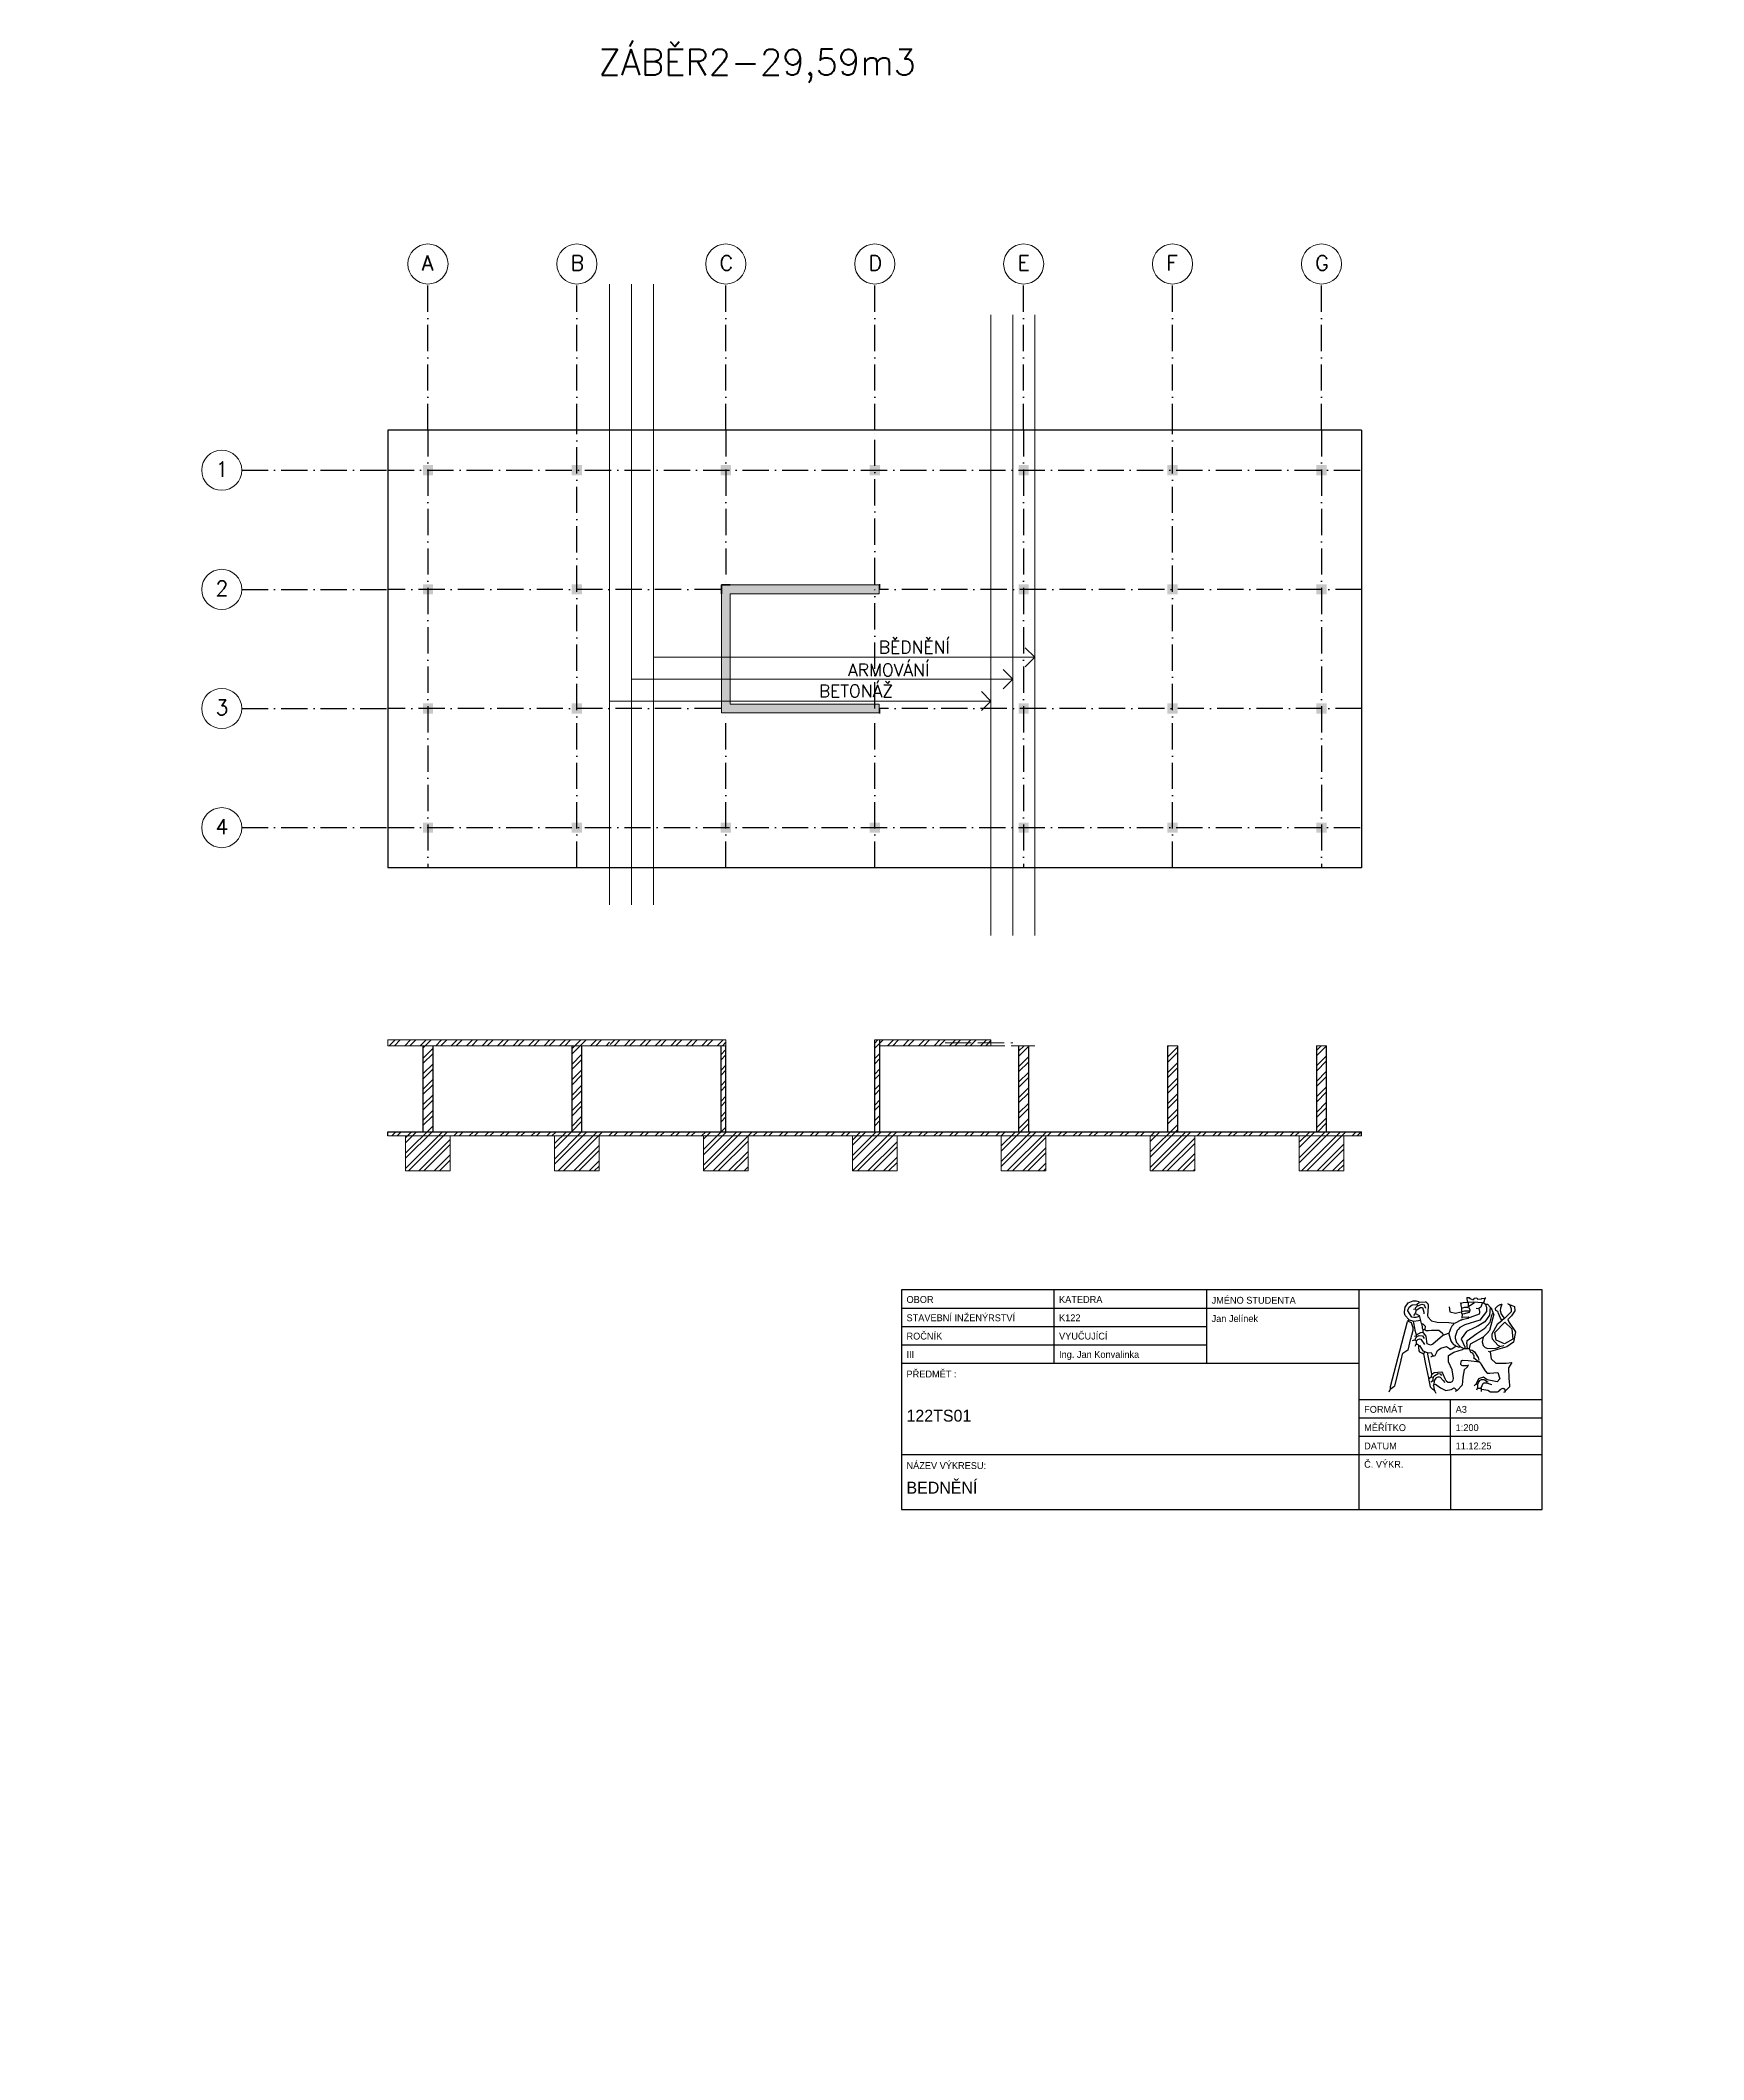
# Model space of a CAD drawing. Header units: millimetres. Extents: x -3518363 to 3223740, y -1530229 to 774657.
# Drawn here: x 2248853 to 2305810, y 51540 to 120683 of the extents above; entities that cross this region are included whole.
import ezdxf

# ---------------------------------------------------------------- set-up
doc = ezdxf.new("R2010")
doc.units = ezdxf.units.MM
doc.header["$LTSCALE"] = 15
doc.header["$MEASUREMENT"] = 0
doc.linetypes.add('ACAD_ISO02W100', pattern=[15, 12, -3])
doc.linetypes.add('ACAD_ISO10W100', pattern=[18, 12, -3, 0, -3])
for name, color, linetype, lineweight in [('ARMOVANÍ', 22, 'ACAD_ISO02W100', 15), ('bedneni-stena', 7, 'CONTINUOUS', 18), ('BEDNĚNÍ', 150, 'ACAD_ISO02W100', 15), ('Okna a dveře', 2, 'CONTINUOUS', 30), ('osy prův', 30, 'ACAD_ISO10W100', 15), ('texty', 255, 'CONTINUOUS', 15), ('ŘEZ', 11, 'ACAD_ISO10W100', 15), ('šrafy', 32, 'CONTINUOUS', 15)]:
    doc.layers.add(name, color=color, linetype=linetype, lineweight=lineweight)
for name, color, linetype in [('HRANICE ZEMINY', 200, 'CONTINUOUS'), ('objekt 1', 40, 'CONTINUOUS'), ('RAMECEK', 7, 'CONTINUOUS')]:
    doc.layers.add(name, color=color, linetype=linetype)
doc.styles.add('ROMAN', font='roman')
doc.styles.add('romans', font='romans.shx')
pattern_1 = [(45, (0, -28390), (-265.16504, 265.16504), []), (45, (176.78, -28390), (-265.16504, 265.16504), [])]

msp = doc.modelspace()

# ---------------------------------------------------------------- hatches: boundary and pattern name
at = {"layer": 'HRANICE ZEMINY', "linetype": 'ACAD_ISO02W100', "lineweight": -3, "extrusion": (1.93959e-16, -3.39308e-16, -1)}
h = msp.add_hatch(color=256, dxfattribs=at)
h.dxf.hatch_style = 1
h.paths.add_polyline_path([(-2261950, 105790), (-2261950, 106140), (-2262300, 106140), (-2262300, 105790)])
h.paths.add_polyline_path([(-2267050, 105790), (-2267050, 106140), (-2267400, 106140), (-2267400, 105790)])
h.paths.add_polyline_path([(-2272150, 105790), (-2272150, 106140), (-2272500, 106140), (-2272500, 105790)])
h.paths.add_polyline_path([(-2277250, 105790), (-2277250, 106140), (-2277600, 106140), (-2277600, 105790)])
h.paths.add_polyline_path([(-2282350, 105790), (-2282350, 106140), (-2282700, 106140), (-2282700, 105790)])
h.paths.add_polyline_path([(-2287450, 105790), (-2287450, 106140), (-2287800, 106140), (-2287800, 105790)])
h.paths.add_polyline_path([(-2292550, 105790), (-2292550, 106140), (-2292900, 106140), (-2292900, 105790)])
at = {"layer": 'HRANICE ZEMINY', "linetype": 'ByBlock', "lineweight": 20, "ltscale": 5}
h = msp.add_hatch(color=256, dxfattribs=at)
h.dxf.hatch_style = 1
h.paths.add_polyline_path([(2209993.376, 101735), (2215093.376, 101735), (2215093.376, 101885), (2215093.376, 102035), (2209693.376, 102035), (2209693.376, 101735), (2209693.376, 97655), (2215093.376, 97655), (2215093.376, 97955), (2214943.376, 97955), (2209993.376, 97955)])
h.paths.add_polyline_path([(2272475, 101735), (2277575, 101735), (2277575, 101885), (2277575, 102035), (2272175, 102035), (2272175, 101735), (2272175, 99560), (2272475, 99560)])
h.paths.add_polyline_path([(2272475, 99560), (2272175, 99560), (2272175, 98810), (2272475, 98810)])
h.paths.add_polyline_path([(2272475, 98810), (2272175, 98810), (2272175, 98060), (2272475, 98060)])
h.paths.add_polyline_path([(2277425, 97955), (2272475, 97955), (2272475, 98060), (2272175, 98060), (2272175, 97655), (2277575, 97655), (2277575, 97955)])
h.paths.add_polyline_path([(2344375, 97955), (2344225, 97955), (2339275, 97955), (2339275, 101735), (2344375, 101735), (2344375, 101885), (2344375, 102035), (2338975, 102035), (2338975, 101735), (2338975, 97655), (2344375, 97655)])
h.paths.add_polyline_path([(2209993.376, -5625), (2214943.376, -5625), (2214943.376, -5475), (2209843.376, -5475), (2209843.376, -9555), (2214943.376, -9555), (2214943.376, -9405), (2209993.376, -9405)])
h.paths.add_polyline_path([(2209843.376, -5475), (2209693.376, -5475), (2209693.376, -5625), (2209693.376, -9555), (2209843.376, -9555)])
h.paths.add_polyline_path([(2215093.376, -5325), (2209843.376, -5325), (2209843.376, -5475), (2214943.376, -5475), (2215093.376, -5475)])
h.paths.add_polyline_path([(2209843.376, -5325), (2209693.376, -5325), (2209693.376, -5475), (2209843.376, -5475)])
h.paths.add_polyline_path([(2215093.376, -5475), (2214943.376, -5475), (2214943.376, -5625), (2215093.376, -5625)])
h.paths.add_polyline_path([(2215093.376, -9555), (2209843.376, -9555), (2209843.376, -9705), (2215093.376, -9705)])
h.paths.add_polyline_path([(2215093.376, -9405), (2214943.376, -9405), (2214943.376, -9555), (2215093.376, -9555)])
h.paths.add_polyline_path([(2209843.376, -9555), (2209693.376, -9555), (2209693.376, -9705), (2209843.376, -9705)])
at = {"layer": 'HRANICE ZEMINY', "linetype": 'ByBlock', "lineweight": -3, "extrusion": (1.93959e-16, -3.39308e-16, -1)}
h = msp.add_hatch(color=256, dxfattribs=at)
h.dxf.hatch_style = 1
h.paths.add_polyline_path([(-2261950, 97630), (-2261950, 97980), (-2262300, 97980), (-2262300, 97630)])
h.paths.add_polyline_path([(-2267050, 97630), (-2267050, 97980), (-2267400, 97980), (-2267400, 97630)])
h.paths.add_polyline_path([(-2267050, 101710), (-2267050, 102060), (-2267400, 102060), (-2267400, 101710)])
h.paths.add_polyline_path([(-2261950, 101710), (-2261950, 102060), (-2262300, 102060), (-2262300, 101710)])
h.paths.add_polyline_path([(-2282350, 97630), (-2282350, 97980), (-2282700, 97980), (-2282700, 97630)])
h.paths.add_polyline_path([(-2292550, 97630), (-2292550, 97980), (-2292900, 97980), (-2292900, 97630)])
h.paths.add_polyline_path([(-2287450, 97630), (-2287450, 97980), (-2287800, 97980), (-2287800, 97630)])
h.paths.add_polyline_path([(-2292550, 101710), (-2292550, 102060), (-2292900, 102060), (-2292900, 101710)])
h.paths.add_polyline_path([(-2287450, 101710), (-2287450, 102060), (-2287800, 102060), (-2287800, 101710)])
h.paths.add_polyline_path([(-2282350, 101710), (-2282350, 102060), (-2282700, 102060), (-2282700, 101710)])
at = {"layer": 'HRANICE ZEMINY', "linetype": 'ACAD_ISO02W100', "lineweight": -3, "extrusion": (1.93959e-16, -3.39308e-16, -1)}
h = msp.add_hatch(color=256, dxfattribs=at)
h.dxf.hatch_style = 1
h.paths.add_polyline_path([(-2261950, 93550), (-2261950, 93900), (-2262300, 93900), (-2262300, 93550)])
h.paths.add_polyline_path([(-2267050, 93550), (-2267050, 93900), (-2267400, 93900), (-2267400, 93550)])
h.paths.add_polyline_path([(-2272150, 93550), (-2272150, 93900), (-2272500, 93900), (-2272500, 93550)])
h.paths.add_polyline_path([(-2277250, 93550), (-2277250, 93900), (-2277600, 93900), (-2277600, 93550)])
h.paths.add_polyline_path([(-2282350, 93550), (-2282350, 93900), (-2282700, 93900), (-2282700, 93550)])
h.paths.add_polyline_path([(-2287450, 93550), (-2287450, 93900), (-2287800, 93900), (-2287800, 93550)])
h.paths.add_polyline_path([(-2292550, 93550), (-2292550, 93900), (-2292900, 93900), (-2292900, 93550)])
at = {"layer": 'šrafy', "linetype": 'ByBlock', "lineweight": 20, "ltscale": 5}
h = msp.add_hatch(dxfattribs=at)
h.set_pattern_fill('ANSI32', color=256, scale=1000)
h.set_pattern_definition(pattern_1)
h.paths.add_polyline_path([(2292900, 86260), (2292550, 86260), (2292550, 83310), (2292900, 83310)])
h.paths.add_polyline_path([(2230418.376, 86260), (2230068.376, 86260), (2230068.376, 83310), (2230418.376, 83310)])
h.paths.add_polyline_path([(2359700, 86260), (2359350, 86260), (2359350, 83310), (2359700, 83310)])
h.paths.add_polyline_path([(2327550, 86460), (2327550, 86260), (2328750, 86260), (2329100, 86260), (2360900, 86260), (2360900, 86460)])
h.paths.add_polyline_path([(2277600, 86460), (2277600, 86260), (2281405, 86260), (2281405, 86460)])
h = msp.add_hatch(dxfattribs=at)
h.set_pattern_fill('ANSI32', color=256, scale=1000)
h.set_pattern_definition([(45, (62481.62, -28390), (-265.16504, 265.16504), []), (45, (62658.4, -28390), (-265.16504, 265.16504), [])])
h.paths.add_polyline_path([(2262890, 83170), (2261360, 83170), (2261360, 81970), (2262890, 81970)])
h.paths.add_polyline_path([(2267990, 83170), (2266460, 83170), (2266460, 81970), (2267990, 81970)])
h.paths.add_polyline_path([(2294100, 83310), (2260750, 83310), (2260750, 83170), (2294100, 83170)])
h.paths.add_polyline_path([(2267400, 86260), (2267050, 86260), (2267050, 83310), (2267400, 83310)])
h.paths.add_polyline_path([(2262300, 86260), (2261950, 86260), (2261950, 83310), (2262300, 83310)])
h.paths.add_polyline_path([(2273090, 83170), (2271560, 83170), (2271560, 81970), (2273090, 81970)])
h.paths.add_polyline_path([(2272330, 86260), (2272150, 86260), (2272150, 83310), (2272330, 83310)])
h.paths.add_polyline_path([(2278190, 83170), (2276660, 83170), (2276660, 81970), (2278190, 81970)])
h.paths.add_polyline_path([(2283290, 83170), (2281760, 83170), (2281760, 81970), (2283290, 81970)])
h.paths.add_polyline_path([(2282700, 86260), (2282350, 86260), (2282350, 83310), (2282700, 83310)])
h.paths.add_polyline_path([(2288390, 83170), (2286860, 83170), (2286860, 81970), (2288390, 81970)])
h.paths.add_polyline_path([(2287800, 86260), (2287450, 86260), (2287450, 83310), (2287800, 83310)])
h.paths.add_polyline_path([(2293490, 83170), (2291960, 83170), (2291960, 81970), (2293490, 81970)])
h.paths.add_polyline_path([(2268345, 86460), (2260750, 86460), (2260750, 86260), (2268345, 86260)])
at = {"layer": 'šrafy', "linetype": 'ByBlock', "lineweight": 30, "ltscale": 5}
h = msp.add_hatch(dxfattribs=at)
h.set_pattern_fill('ANSI32', color=256, scale=1000)
h.set_pattern_definition(pattern_1)
h.paths.add_polyline_path([(2272330, 86460), (2268360, 86460), (2268360, 86260), (2272330, 86260)])
h = msp.add_hatch(dxfattribs=at)
h.set_pattern_fill('ANSI32', color=256, scale=1000)
h.set_pattern_definition(pattern_1)
h.paths.add_polyline_path([(2277600, 86460), (2277425, 86460), (2277425, 83310), (2277600, 83310)])

# ---------------------------------------------------------------- linework, layer by layer
at = {"layer": 'ARMOVANÍ', "linetype": 'ACAD_ISO02W100', "lineweight": 20, "ltscale": 5}
msp.add_line((2279831.624, 86360), (2282155, 86360), dxfattribs=at)
at = {"layer": 'bedneni-stena', "linetype": 'ByBlock', "lineweight": 20, "ltscale": 5}
for p, q in [((2272175, 101885), (2272175, 102035)), ((2272175, 102035), (2277575, 102035)), ((2272175, 97655), (2272175, 101885)), ((2277575, 101735), (2272475, 101735)), ((2272475, 101735), (2272475, 97955)), ((2277575, 102035), (2277575, 101885)), ((2277575, 101885), (2277575, 101735)), ((2277575, 97655), (2272175, 97655)), ((2272475, 97955), (2277425, 97955)), ((2277425, 97955), (2277575, 97955)), ((2277575, 97955), (2277575, 97655))]:
    msp.add_line(p, q, dxfattribs=at)
at = {"layer": 'bedneni-stena', "lineweight": 35}
for p, q in [((2272175, 102035), (2272175, 101735)), ((2272475, 102035), (2272175, 102035))]:
    msp.add_line(p, q, dxfattribs=at)
at = {"layer": 'BEDNĚNÍ', "linetype": 'ACAD_ISO02W100', "lineweight": 20, "ltscale": 5}
for p, q in [((2260750, 86260), (2272330, 86260)), ((2277600, 86260), (2282905, 86260))]:
    msp.add_line(p, q, dxfattribs=at)
at = {"layer": 'objekt 1', "lineweight": -3, "extrusion": (1.93959e-16, -3.39308e-16, -1)}
for p, q in [((2294100, 107340), (2260750, 107340)), ((2260750, 107340), (2260750, 92350)), ((2294100, 107340), (2294100, 92350)), ((2294100, 92350), (2260750, 92350))]:
    msp.add_line(p, q, dxfattribs=at)
at = {"layer": 'objekt 1', "linetype": 'ByBlock', "lineweight": -3, "extrusion": (1.93959e-16, -3.39308e-16, -1)}
for p, q in [((2277600, 101880), (2277600, 102060)), ((2277600, 97630), (2277600, 97810))]:
    msp.add_line(p, q, dxfattribs=at)
at = {"layer": 'Okna a dveře', "linetype": 'ByBlock', "lineweight": 20, "ltscale": 5}
for p, q in [((2268345, 112340), (2268345, 91080)), ((2269095, 112340), (2269095, 91080)), ((2269845, 91080), (2269845, 112340)), ((2281405, 111290), (2281405, 90030)), ((2282155, 111290), (2282155, 90030)), ((2282905, 90030), (2282905, 111290))]:
    msp.add_line(p, q, dxfattribs=at)
at = {"layer": 'osy prův', "linetype": 'ACAD_ISO10W100', "lineweight": -3, "ltscale": 5}
for p, q in [((2262125, 107340), (2262125, 112340)), ((2267225, 107340), (2267225, 112340)), ((2272325, 107340), (2272325, 112340)), ((2277425, 107340), (2277425, 112340)), ((2282525, 107340), (2282525, 112340)), ((2287625, 107340), (2287625, 112340)), ((2292725, 107340), (2292725, 112340)), ((2255750, 105965), (2260750, 105965)), ((2255750, 101885), (2260750, 101885)), ((2255750, 97805), (2260750, 97805)), ((2255750, 93725), (2260750, 93725))]:
    msp.add_line(p, q, dxfattribs=at)
at = {"layer": 'osy prův', "linetype": 'ACAD_ISO10W100', "lineweight": -3, "ltscale": 5, "extrusion": (1.93959e-16, -3.39308e-16, -1)}
for p, q in [((2262125, 107340), (2262125, 92350)), ((2267225, 92350), (2267225, 107340)), ((2272325, 107340), (2272325, 102060)), ((2277425, 102060), (2277425, 107340)), ((2282525, 107340), (2282525, 92350)), ((2287625, 92350), (2287625, 107340)), ((2292725, 107340), (2292725, 92350)), ((2260750, 105965), (2294100, 105965)), ((2272150, 101885), (2260750, 101885)), ((2277425, 97810), (2277425, 101880)), ((2277425, 97810), (2277425, 101880)), ((2294100, 101885), (2277600, 101885)), ((2272150, 97805), (2260750, 97805)), ((2272325, 92350), (2272325, 97630)), ((2277425, 92350), (2277425, 97630)), ((2294100, 97805), (2277600, 97805)), ((2260750, 93725), (2294100, 93725))]:
    msp.add_line(p, q, dxfattribs=at)
at = {"layer": 'RAMECEK', "color": 0, "linetype": 'Continuous'}
for p, q in [((2283563.777, 77900), (2283563.777, 75392.63)), ((2288787.651, 77873.518), (2288787.651, 75366.148)), ((2294011.429, 70377.792), (2294011.429, 77900)), ((2297742.283, 77466.975), (2297742.283, 77327.458)), ((2278340, 77273.182), (2294011.429, 77273.182)), ((2295876.281, 77232.313), (2295920.72, 77244.995)), ((2297520.141, 77257.691), (2297513.793, 77156.22)), ((2298021.545, 77276.714), (2298097.711, 77257.691)), ((2278340, 76646.363), (2288787.651, 76646.363)), ((2295844.554, 76166.853), (2295914.372, 76192.217)), ((2295908.023, 76312.726), (2295958.795, 76325.408)), ((2296206.323, 76541.034), (2296257.103, 76541.034)), ((2296885.451, 76350.773), (2297075.851, 76420.524)), ((2278340, 76019.545), (2288787.651, 76019.545)), ((2278340, 75392.63), (2294011.429, 75392.63)), ((2296250.754, 75760.952), (2296212.671, 75722.905)), ((2298427.752, 75799.013), (2298497.563, 75779.975)), ((2297761.321, 75323.36), (2297735.935, 75310.663)), ((2294011.429, 74138.896), (2300280, 74138.896)), ((2296555.41, 74606.687), (2296542.713, 74600.346)), ((2297145.714, 72258.247), (2297145.714, 74138.896)), ((2298015.197, 74670.113), (2297951.735, 74606.687)), ((2294011.429, 73511.981), (2300280, 73511.981)), ((2294011.429, 72885.162), (2300280, 72885.162)), ((2278340, 72258.247), (2294011.429, 72258.247)), ((2294011.429, 72258.247), (2300280, 72258.247)), ((2297145.714, 72258.247), (2297145.714, 70377.792))]:
    msp.add_line(p, q, dxfattribs=at)
msp.add_lwpolyline([(2300280, 77900), (2278340, 77900), (2278340, 70377.792), (2300280, 70377.792)], close=True, dxfattribs=at)
for points in [[(2295730.306, 76870.813), (2295711.268, 76883.495), (2295590.678, 77023.028), (2295571.64, 77105.477), (2295565.292, 77143.538), (2295584.33, 77302.079), (2295697.777, 77450.328), (2295863.592, 77517.719), (2295869.94, 77524.06), (2295965.144, 77524.06), (2296047.658, 77505.037), (2296073.044, 77479.657), (2296053.999, 77447.952), (2295984.182, 77397.21), (2295996.878, 77384.528), (2296003.219, 77371.846), (2296003.219, 77359.163), (2296009.568, 77352.822), (2296053.999, 77359.163), (2296155.551, 77403.551), (2296238.058, 77390.869), (2296288.837, 77270.373)], [(2296079.385, 77473.316), (2296276.148, 77492.355), (2296295.185, 77486.014), (2296333.261, 77454.293), (2296352.306, 77441.611), (2296377.692, 77390.869), (2296377.692, 77327.458), (2296358.647, 77016.687), (2296364.996, 76972.299), (2296492.735, 76835.945), (2296682.348, 76794.72), (2297082.2, 76782.038), (2297240.879, 76763.001), (2297240.879, 76712.273), (2297190.1, 76655.188), (2297139.328, 76560.057), (2297107.593, 76458.586), (2297094.889, 76433.222), (2297082.2, 76420.524), (2297088.548, 76395.16), (2297152.017, 76147.83), (2297183.752, 76090.745), (2297247.22, 76027.32), (2297291.651, 76001.956), (2297317.038, 75970.251), (2297304.341, 75944.871), (2297183.752, 75868.765), (2297152.017, 75868.765), (2297139.328, 75862.424), (2297132.979, 75856.083), (2297120.282, 75830.718)], [(2298230.997, 77447.952), (2298186.566, 77302.079), (2298110.4, 77257.691), (2298135.786, 77162.562), (2298135.786, 77118.159), (2298123.097, 77067.415), (2297812.093, 76953.262), (2297767.669, 76940.58), (2297748.631, 76921.557), (2297735.935, 76915.216), (2297545.528, 76877.154), (2297532.831, 76870.813), (2297526.482, 76864.472), (2297501.097, 76864.472), (2297298, 76763.001), (2297253.569, 76750.319)], [(2297469.369, 77460.634), (2297488.407, 77447.952), (2297494.755, 77435.27), (2297494.755, 77365.505), (2297513.793, 77270.373), (2297634.383, 77308.435), (2297729.586, 77302.079), (2297735.935, 77302.079), (2297748.631, 77308.435)], [(2297488.407, 77447.952), (2297577.269, 77460.634), (2297723.245, 77473.316)], [(2297945.387, 77473.316), (2297939.038, 77441.611), (2297932.697, 77428.929), (2297767.669, 77333.799), (2297754.972, 77308.435), (2297799.404, 77225.972), (2297799.404, 77200.608), (2297786.707, 77118.159), (2297570.914, 77067.415), (2297539.179, 77073.771), (2297526.482, 76934.239)], [(2297691.503, 77631.873), (2297697.859, 77619.191), (2297716.897, 77505.037), (2297723.245, 77498.696), (2297723.245, 77473.316), (2297932.697, 77486.014), (2298224.649, 77460.634), (2298256.383, 77454.293)], [(2297697.859, 77631.873), (2297716.897, 77638.215), (2297780.359, 77638.215), (2297799.404, 77600.168), (2297913.645, 77555.765), (2297951.735, 77593.812), (2297958.083, 77612.85), (2298046.931, 77625.532), (2298072.325, 77581.13), (2298205.611, 77593.812), (2298218.3, 77612.85), (2298313.504, 77606.509), (2298269.073, 77454.293), (2298300.814, 77441.611), (2298345.238, 77409.892), (2298408.708, 77403.551), (2298510.259, 77289.397), (2298522.949, 77283.055), (2298535.653, 77283.055), (2298592.766, 77118.159), (2298599.114, 77086.454), (2298630.849, 77067.415), (2298472.176, 76509.328), (2298440.442, 76471.268), (2298434.101, 76458.586), (2298434.101, 76452.245), (2298262.724, 76274.666), (2298230.997, 76122.45), (2298262.724, 75989.274), (2298326.201, 75925.848), (2298415.063, 75887.788), (2298707.015, 75900.47), (2298802.218, 75932.189), (2298814.915, 75944.871), (2298821.256, 75963.91), (2298973.587, 75989.274)], [(2298319.852, 77612.85), (2298338.89, 77625.532), (2298351.587, 77625.532)], [(2295666.844, 76851.79), (2295666.844, 76839.108), (2295800.123, 76775.683), (2295850.895, 76604.459), (2295850.895, 76502.987), (2295806.471, 76331.749), (2295800.123, 76319.067), (2295793.782, 76312.726), (2295787.434, 76249.287), (2295781.078, 76236.605), (2295774.737, 76230.263), (2295685.882, 75830.718), (2295508.164, 75722.905), (2295495.468, 75710.223), (2295489.126, 75697.526), (2295457.392, 75538.985), (2295451.044, 75526.303), (2295444.703, 75519.962), (2295438.354, 75462.877), (2295432.006, 75450.195), (2295425.657, 75443.854), (2295222.554, 74600.346), (2295216.205, 74587.664), (2295203.516, 74574.982), (2295108.312, 74511.558), (2295076.578, 74492.534), (2295025.798, 74397.403)], [(2295082.926, 74505.216), (2295089.267, 74594.005), (2295666.844, 76813.744), (2295679.533, 76820.085)], [(2296073.044, 76984.981), (2295958.795, 76946.921), (2295888.978, 76946.921), (2295812.82, 76965.958), (2295685.882, 77181.585), (2295692.23, 77232.313), (2295698.578, 77251.35), (2295730.306, 77308.435), (2295825.516, 77384.528), (2295977.833, 77397.21)], [(2295692.23, 76820.085), (2295730.306, 76870.813), (2295838.206, 76839.108), (2295863.592, 76820.085), (2295863.592, 76813.744), (2295869.94, 76769.342), (2295908.023, 76591.762), (2295920.72, 76515.669), (2295984.182, 76293.689), (2295965.144, 76261.984), (2295939.758, 76242.946), (2295920.72, 76192.217), (2295971.492, 76160.512), (2295965.144, 76033.662), (2296015.916, 76033.662), (2296041.31, 76008.297), (2296041.31, 75932.189), (2296060.347, 75805.354), (2296085.734, 75779.975), (2296174.596, 75729.246), (2296187.285, 75729.246), (2296199.982, 75722.905), (2296219.02, 75703.867), (2296288.837, 75348.724), (2296390.389, 74873.056), (2296428.472, 74879.397), (2296491.934, 74930.141), (2296498.282, 75012.589), (2296523.675, 75018.93), (2296580.796, 75069.658), (2296834.672, 75088.697), (2296866.407, 75050.635), (2296942.572, 74860.374), (2296967.951, 74822.328), (2296993.345, 74790.607), (2297006.041, 74771.584), (2297063.162, 74739.879), (2297101.245, 74739.879), (2297158.365, 74739.879), (2297196.448, 74758.902), (2297209.137, 74771.584), (2297234.531, 74822.328), (2297240.879, 74866.715), (2297203.591, 75158.462), (2297075.851, 75431.158), (2297075.851, 75653.138), (2297253.569, 75760.952), (2297558.217, 75856.083), (2297570.914, 75862.424), (2297589.959, 75887.788)], [(2296009.568, 77346.481), (2295933.409, 77270.373), (2295958.795, 77213.29), (2295971.492, 77200.608), (2295933.409, 77086.454), (2295876.281, 77016.687)], [(2295876.281, 76826.426), (2296047.658, 76845.449), (2296098.43, 76864.472)], [(2295939.758, 77086.454), (2296066.696, 77016.687), (2296142.861, 76750.319), (2296155.551, 76737.637), (2296193.634, 76731.296), (2296276.148, 76655.188), (2296263.451, 76541.034), (2296295.185, 76502.987), (2296384.048, 76502.987), (2296491.934, 76522.01), (2296745.817, 76522.01), (2296866.407, 76414.183), (2296879.103, 76369.796), (2296879.103, 76338.09), (2296872.755, 76325.408), (2296536.372, 76040.003), (2296460.199, 76001.956), (2296345.958, 76046.344), (2296333.261, 76128.791), (2296314.223, 76312.726), (2296219.02, 76426.865), (2296199.982, 76439.563)], [(2295971.492, 77200.608), (2295990.53, 77213.29), (2296003.219, 77213.29), (2296022.272, 77238.654), (2296104.771, 77289.397), (2296180.937, 77289.397), (2296231.709, 77137.197), (2296231.709, 77073.771)], [(2297094.889, 77314.776), (2297119.488, 77141.162), (2297310.689, 77105.477), (2297507.445, 77149.879), (2297532.831, 77080.112)], [(2298345.238, 77403.551), (2298351.587, 77352.822), (2298370.625, 77302.079), (2298376.973, 77156.22), (2298142.135, 76864.472), (2297634.383, 76699.591), (2297463.021, 76604.459), (2297399.545, 76541.034), (2297367.817, 76502.987), (2297304.341, 76306.371), (2297298, 76300.03), (2297298, 76242.946), (2297348.772, 76090.745), (2297456.673, 75970.251), (2297456.673, 75957.553), (2297596.307, 75887.788), (2297621.693, 75887.788), (2297634.383, 75894.129), (2297729.586, 75894.129), (2297761.321, 75894.129), (2297780.359, 75887.788), (2297805.752, 75837.06), (2297818.449, 75779.975), (2297881.91, 75741.928), (2297919.993, 75697.526), (2297939.038, 75634.115), (2297939.038, 75583.373), (2297932.697, 75577.032), (2298053.287, 75481.9), (2298142.135, 75418.476), (2297748.631, 75462.877), (2297558.217, 75475.559), (2297501.097, 75443.854), (2297482.059, 75355.065), (2297513.793, 75323.36), (2297551.876, 75304.322), (2297729.586, 75304.322), (2297723.245, 75266.275), (2297716.897, 75253.578), (2297608.996, 75158.462), (2297564.565, 74911.118), (2297542.357, 74632.853), (2297367.817, 74454.488), (2297298, 74416.426)], [(2298497.563, 77295.738), (2298472.176, 77035.71), (2298315.887, 76805.026), (2298078.673, 76655.188), (2298065.976, 76655.188), (2298027.893, 76636.165), (2297977.121, 76604.459), (2297685.155, 76471.268), (2297504.267, 76222.334), (2297628.034, 75944.871), (2297634.383, 75906.825)], [(2297526.482, 77162.562), (2297621.693, 77175.244), (2297691.503, 77181.585), (2297793.055, 77175.244)], [(2297545.528, 76965.958), (2297748.631, 76978.64), (2297767.669, 76959.617)], [(2297729.586, 75900.47), (2297716.897, 75963.91), (2297710.548, 76040.003), (2297704.207, 76046.344), (2297704.207, 76090.745), (2297710.548, 76116.109), (2297716.897, 76160.512), (2298040.583, 76401.501), (2298186.566, 76490.305), (2298313.504, 76591.762), (2298503.911, 76794.72), (2298573.728, 77061.074), (2298580.077, 77073.771), (2298599.114, 77086.454)], [(2299163.994, 77397.21), (2299335.356, 77327.458), (2299348.053, 77181.585), (2299233.804, 77004.004), (2299106.867, 76883.495), (2299151.305, 76775.683), (2299371.858, 76463.352), (2299297.281, 76103.427), (2299068.791, 75951.212), (2298510.259, 75786.331), (2298497.563, 75773.634), (2298529.297, 75532.644), (2298694.318, 75386.771), (2299049.746, 75386.771), (2299240.153, 75412.135), (2299132.253, 75228.214), (2299138.608, 74866.715), (2299144.956, 74828.669), (2299151.305, 74809.645), (2299163.994, 74574.982), (2299018.019, 74429.108), (2298992.625, 74391.062), (2298960.891, 74384.721)], [(2299094.177, 77435.27), (2299144.956, 77409.892), (2299170.343, 77384.528), (2299214.767, 77251.35), (2299214.767, 77149.879), (2298992.625, 76915.216), (2298916.467, 76864.472), (2298903.77, 76851.79), (2298897.422, 76832.767), (2298745.09, 76712.273), (2298561.039, 76376.137), (2298561.039, 76287.348), (2298573.728, 76217.581), (2298757.787, 76008.297), (2298821.256, 75976.592)], [(2298998.966, 76794.72), (2299240.153, 76560.057), (2299271.895, 76211.24), (2298995.803, 76052.685), (2298700.666, 76179.535), (2298656.242, 76433.222), (2298998.966, 76794.72)], [(2298903.77, 76864.472), (2298852.99, 76934.239), (2298783.18, 77092.795), (2298776.832, 77137.197), (2298757.787, 77156.22), (2298694.318, 77187.926), (2298681.629, 77244.995), (2298687.977, 77276.714), (2298757.787, 77346.481), (2298846.642, 77397.21), (2298872.028, 77397.21), (2298878.376, 77403.551), (2298897.422, 77403.551), (2298859.339, 77276.714), (2298846.642, 77175.244), (2298852.99, 77168.903), (2298865.687, 77086.454), (2298929.156, 76984.981), (2298986.277, 76921.557)], [(2295965.144, 76357.114), (2296130.157, 76433.222), (2296187.285, 76445.904)], [(2295984.182, 76160.512), (2296028.62, 76198.558), (2296079.385, 76217.581), (2296123.816, 76211.24), (2296250.754, 76027.32)], [(2295990.53, 76300.03), (2296073.044, 76338.09), (2296184.107, 76327.785), (2296238.058, 76236.605)], [(2296155.551, 76731.296), (2296174.596, 76585.421), (2296199.982, 76541.034), (2296193.634, 76534.692), (2296193.634, 76509.328), (2296199.982, 76452.245)], [(2298256.383, 76274.666), (2297818.449, 76033.662), (2297780.359, 75894.129)], [(2295927.061, 75970.251), (2295965.144, 76033.662)], [(2296047.658, 75995.615), (2296085.734, 75989.274), (2296199.982, 75811.695), (2296339.609, 75748.269), (2296491.934, 75018.93)], [(2296352.306, 75741.928), (2296485.585, 75748.269), (2296542.713, 75634.115), (2296472.896, 75596.055)], [(2296542.713, 75634.115), (2296580.796, 75634.115), (2296612.523, 75646.797), (2296669.651, 75760.952), (2296701.385, 75818.036), (2296726.772, 75843.401), (2296815.634, 75900.47), (2297006.041, 75963.91), (2297139.328, 75868.765)], [(2297323.386, 75970.251), (2297355.121, 75970.251), (2297399.545, 75951.212), (2297463.021, 75944.871)], [(2297818.449, 75843.401), (2297881.91, 75830.718), (2297919.993, 75805.354), (2297964.424, 75773.634), (2298072.325, 75615.092), (2298091.363, 75577.032), (2298104.059, 75538.985), (2298116.748, 75488.242)], [(2298148.483, 75412.135), (2298167.521, 75399.453), (2298192.914, 75342.383), (2298326.201, 75120.402), (2298396.011, 75050.635), (2298491.214, 75044.294), (2298764.135, 75069.658), (2298827.604, 74847.692), (2298745.09, 74752.561), (2298402.359, 74822.328), (2298269.073, 74911.118), (2298100.087, 74851.657), (2298021.545, 74682.795), (2298027.893, 74663.772), (2298072.325, 74663.772), (2298065.976, 74555.959), (2298027.893, 74467.17)], [(2296390.389, 74866.715), (2296441.161, 74581.323), (2296523.675, 74498.875), (2296536.372, 74492.534), (2296574.448, 74479.852)], [(2296472.896, 74752.561), (2296523.675, 74784.266)], [(2296491.934, 74917.459), (2296549.061, 74904.761), (2296523.675, 74784.266), (2296580.796, 74777.925), (2296580.796, 74758.902), (2296580.796, 74746.22), (2296561.758, 74632.067), (2296561.758, 74606.687), (2296574.448, 74562.3), (2296580.796, 74467.17), (2296606.182, 74429.108), (2296631.576, 74378.38), (2296637.917, 74359.357)], [(2296549.061, 74904.761), (2296606.182, 74961.846), (2296720.423, 75037.953), (2296790.248, 75025.271), (2296834.672, 74961.846)], [(2296580.796, 74777.925), (2296606.182, 74803.304), (2296650.613, 74879.397), (2296663.31, 74892.079), (2296720.423, 74917.459), (2296752.165, 74917.459), (2296783.9, 74911.118), (2296885.451, 74796.963), (2296942.572, 74727.183)], [(2298078.673, 74670.113), (2298104.059, 74720.842), (2298148.483, 74790.607), (2298161.172, 74803.304), (2298205.611, 74828.669), (2298230.997, 74828.669), (2298288.118, 74828.669), (2298319.852, 74815.987), (2298383.321, 74765.243), (2298427.752, 74746.22)], [(2298192.914, 74530.581), (2298192.914, 74543.277), (2298262.724, 74701.818), (2298275.421, 74708.16), (2298294.466, 74714.501), (2298370.625, 74714.501), (2298510.259, 74670.113), (2298561.039, 74657.431)], [(2296580.796, 74657.431), (2296625.227, 74670.113), (2296796.589, 74543.277), (2296978.272, 74448.147), (2297164.714, 74486.193), (2297272.614, 74538.51), (2297342.431, 74467.17), (2297348.772, 74454.488)], [(2298072.325, 74536.935), (2298192.914, 74530.581), (2298192.914, 74416.426)], [(2298205.611, 74479.852), (2298218.3, 74492.534), (2298421.404, 74467.17), (2298510.259, 74403.744), (2298751.438, 74403.744), (2298776.832, 74416.426), (2298840.301, 74479.852), (2298840.301, 74486.193), (2298935.504, 74530.581), (2298941.853, 74524.24), (2298967.239, 74524.24), (2298992.625, 74511.558), (2299018.019, 74429.108)]]:
    msp.add_lwpolyline(points, dxfattribs=at)
at = {"layer": 'texty', "linetype": 'ByBlock', "lineweight": 20, "ltscale": 5}
for p, q in [((2282905, 99560), (2282578.312, 99886.688)), ((2269845, 99560), (2282905, 99560)), ((2282155, 98810), (2281828.312, 99136.688)), ((2282905, 99560), (2282578.312, 99233.312)), ((2269095, 98810), (2282155, 98810)), ((2281405, 98060), (2281078.312, 98386.688)), ((2282155, 98810), (2281828.312, 98483.312)), ((2268345, 98060), (2281405, 98060)), ((2281405, 98060), (2281078.312, 97733.312))]:
    msp.add_line(p, q, dxfattribs=at)
for centre in [(2262125, 113026.696), (2267225, 113026.696), (2272325, 113026.696), (2277425, 113026.696), (2282525, 113026.696), (2287625, 113026.696), (2292725, 113026.696), (2255063.304, 105965), (2255063.304, 101885), (2255063.304, 97805), (2255063.304, 93725)]:
    msp.add_circle(centre, 686.696, dxfattribs=at)
at = {"layer": 'ŘEZ', "linetype": 'ByBlock', "lineweight": 20, "ltscale": 5}
for p, q in [((2272330, 86460), (2260750, 86460)), ((2260750, 86460), (2260750, 86260)), ((2277425, 86460), (2281405, 86460)), ((2281405, 86460), (2281405, 86260)), ((2260750, 86260), (2272330, 86260)), ((2261950, 86260), (2262300, 86260)), ((2267050, 86260), (2267400, 86260)), ((2272150, 86260), (2272330, 86260)), ((2281405, 86260), (2277600, 86260)), ((2282350, 86260), (2282700, 86260)), ((2287450, 86260), (2287800, 86260)), ((2292550, 86260), (2292900, 86260))]:
    msp.add_line(p, q, dxfattribs=at)
at = {"layer": 'ŘEZ', "linetype": 'ByBlock', "lineweight": -2, "ltscale": 5, "extrusion": (1.93959e-16, -3.39308e-16, -1)}
for p, q in [((2277425, 83310), (2277425, 86460)), ((2277600, 83310), (2277600, 86460)), ((2261950, 86260), (2261950, 83310)), ((2262300, 83310), (2262300, 86260)), ((2267050, 86260), (2267050, 83310)), ((2267400, 83310), (2267400, 86260)), ((2272150, 86260), (2272150, 83310)), ((2272330, 83310), (2272330, 86260)), ((2282350, 86260), (2282350, 83310)), ((2282700, 83310), (2282700, 86260)), ((2287450, 86260), (2287450, 83310)), ((2287800, 83310), (2287800, 86260)), ((2292550, 86260), (2292550, 83310)), ((2292900, 83310), (2292900, 86260)), ((2260750, 83310), (2294100, 83310)), ((2260750, 83170), (2260750, 83310)), ((2261950, 83310), (2262300, 83310)), ((2267050, 83310), (2267400, 83310)), ((2272150, 83310), (2272500, 83310)), ((2277250, 83310), (2277600, 83310)), ((2282350, 83310), (2282700, 83310)), ((2287450, 83310), (2287800, 83310)), ((2292550, 83310), (2292900, 83310)), ((2294100, 83170), (2294100, 83310))]:
    msp.add_line(p, q, dxfattribs=at)
at = {"layer": 'ŘEZ', "linetype": 'ByBlock', "extrusion": (1.93959e-16, -3.39308e-16, -1)}
for p, q in [((2260750, 83170), (2294100, 83170)), ((2260750, 83170), (2294100, 83170)), ((2261360, 83170), (2261360, 81970)), ((2262890, 83170), (2262890, 81970)), ((2266460, 83170), (2266460, 81970)), ((2266460, 83170), (2266460, 81970)), ((2267990, 83170), (2267990, 81970)), ((2267990, 83170), (2267990, 81970)), ((2271560, 83170), (2271560, 81970)), ((2271560, 83170), (2271560, 81970)), ((2273090, 83170), (2273090, 81970)), ((2273090, 83170), (2273090, 81970)), ((2276660, 83170), (2276660, 81970)), ((2276660, 83170), (2276660, 81970)), ((2278190, 83170), (2278190, 81970)), ((2278190, 83170), (2278190, 81970)), ((2281760, 83170), (2281760, 81970)), ((2281760, 83170), (2281760, 81970)), ((2283290, 83170), (2283290, 81970)), ((2283290, 83170), (2283290, 81970)), ((2286860, 83170), (2286860, 81970)), ((2286860, 83170), (2286860, 81970)), ((2288390, 83170), (2288390, 81970)), ((2288390, 83170), (2288390, 81970)), ((2291960, 83170), (2291960, 81970)), ((2293490, 83170), (2293490, 81970)), ((2261360, 81970), (2262890, 81970)), ((2266460, 81970), (2267990, 81970)), ((2266460, 81970), (2267990, 81970)), ((2271560, 81970), (2273090, 81970)), ((2271560, 81970), (2273090, 81970)), ((2276660, 81970), (2278190, 81970)), ((2276660, 81970), (2278190, 81970)), ((2281760, 81970), (2283290, 81970)), ((2281760, 81970), (2283290, 81970)), ((2286860, 81970), (2288390, 81970)), ((2286860, 81970), (2288390, 81970)), ((2291960, 81970), (2293490, 81970))]:
    msp.add_line(p, q, dxfattribs=at)
at = {"layer": 'šrafy', "linetype": 'ByBlock', "lineweight": 20, "ltscale": 5}
msp.add_line((2272330, 86260), (2272330, 86460), dxfattribs=at)

# ---------------------------------------------------------------- texts
at = {"layer": 'RAMECEK', "color": 0, "linetype": 'Continuous', "style": 'ROMAN'}
for s, height, p in [('OBOR', 235.0712, (2278513.76, 77450.44)), ('KATEDRA', 235.0712, (2283737.343, 77450.44)), ('JMÉNO STUDENTA', 235.07121, (2288961.217, 77423.958)), ('STAVEBNÍ INŽENÝRSTVÍ', 235.07121, (2278513.76, 76823.622)), ('K122', 235.0712, (2283737.586, 76823.622)), ('Jan Jelínek', 235.07121, (2288961.217, 76797.14)), ('ROČNÍK', 235.0712, (2278513.76, 76196.804)), ('VYUČUJÍCÍ', 235.0712, (2283737.343, 76196.804)), ('III', 235.0712, (2278513.76, 75569.888)), ('Ing. Jan Konvalinka', 235.07121, (2283737.537, 75569.888)), ('PŘEDMĚT :', 235.0712, (2278513.76, 74898.172)), ('FORMÁT', 235.0712, (2294185.188, 73689.239)), ('122TS01', 408.6339, (2278513.76, 73385.597)), ('MĚŘÍTKO', 235.0712, (2294185.188, 73062.226)), ('A3', 235.0712, (2297319.474, 73689.239)), ('1:200', 235.0712, (2297319.474, 73062.226)), ('DATUM', 235.0712, (2294185.188, 72435.408)), ('11.12.25', 235.0712, (2297319.474, 72435.408)), ('NÁZEV VÝKRESU:', 235.07121, (2278513.76, 71763.789)), ('Č. VÝKR.', 235.0712, (2294185.188, 71808.493)), ('BEDNĚNÍ', 408.6339, (2278513.76, 70919.877))]:
    msp.add_text(s, height=height, dxfattribs=at).set_placement(p)
at = {"layer": 'texty', "ltscale": 20, "extrusion": (1.93959e-16, -3.39308e-16, -1), "style": 'romans', "text_generation_flag": 2}
for s, height, p in [('ZÁBĚR2-29,59m3', 890.09174, (-2267963.376, 119496.607)), ('A', 514.897, (-2261911.624, 112803.393)), ('B', 514.897, (-2267011.624, 112803.393)), ('C', 514.897, (-2272111.624, 112803.393)), ('D', 514.897, (-2277211.624, 112803.393)), ('E', 514.897, (-2282311.624, 112803.393)), ('F', 514.897, (-2287411.624, 112803.393)), ('G', 514.897, (-2292511.624, 112803.393)), ('1', 514.897, (-2254849.928, 105741.696)), ('2', 514.897, (-2254849.928, 101661.696)), ('BĚDNĚNÍ', 429.6233, (-2277561.624, 99690)), ('ARMOVÁNÍ', 429.6233, (-2276511.624, 98910)), ('BETONÁŽ', 429.6233, (-2275511.624, 98190.973)), ('3', 514.897, (-2254849.928, 97581.696)), ('4', 514.897, (-2254849.928, 93501.696))]:
    msp.add_text(s, height=height, dxfattribs=at).set_placement(p)

doc.saveas('drawing.dxf')
